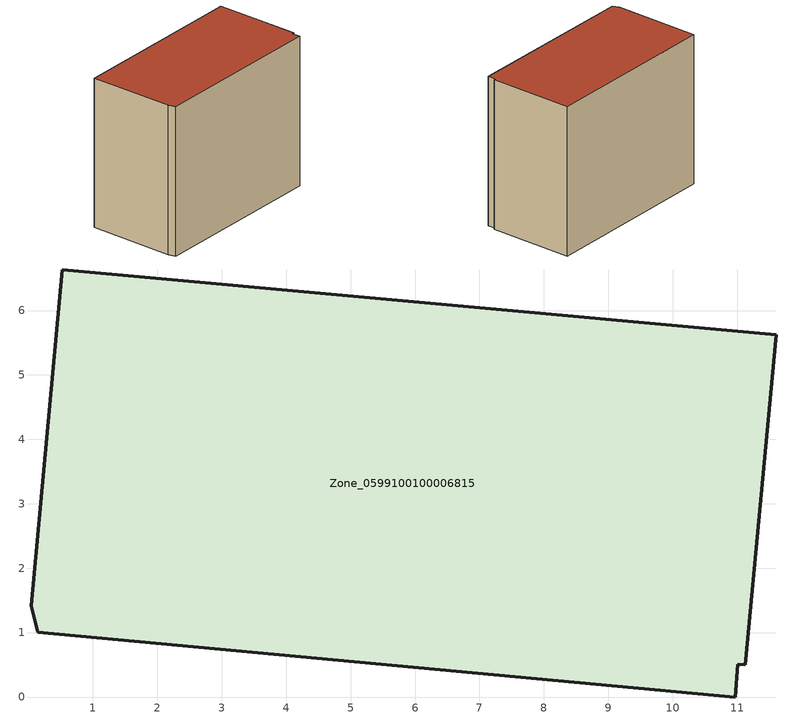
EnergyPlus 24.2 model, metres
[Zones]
Zone_0599100100006815
 floor ground (C_G): 0.14,1 0.04,1.42 0.52,6.63 11.61,5.62 11.13,0.5 11.01,0.51 10.97,0 z0
 wall outside (C_F): 11.01,0.51 11.13,0.5 11.61,5.62 0.52,6.63 0.04,1.42 0.14,1 10.97,0 11.01,0.51 z0:9.26
 roof outside (C_R): 0.04,1.42 0.14,1 10.97,0 11.01,0.51 11.13,0.5 11.61,5.62 0.52,6.63 z9.26
[BUILDING]
Pand.0599100100006815: North Axis=0; Terrain=City; Loads Convergence Tolerance Value=0.04; Temperature Convergence Tolerance Value=0.4; Solar Distribution=FullExterior; Maximum Number of Warmup Days=25; Minimum Number of Warmup Days=1
[Site:Location]
Rotterdam.The.Hague.AP_ZH_NLD Design_Conditions: Latitude=51.96; Longitude=4.45; Time Zone=1; Elevation=-4.5
[SITE:GROUNDTEMPERATURE:BUILDINGSURFACE]
18, 18, 18, 18, 18, 18, 18, 18, 18, 18, 18, 18
[MATERIAL] Thermal Absorptance=0.9; Solar Absorptance=0.7; Visible Absorptance=0.7
Name | Roughness | Thickness | Conductivity | Density | Specific Heat
G.TC.2015-2018 | MediumSmooth | 0.15 | 0.0428571 | 540 | 1210
F.TC.2015-2018 | Rough | 0.3 | 0.0666667 | 1920 | 840
R.TC.2015-2018 | MediumRough | 0.2 | 0.0333333 | 1500 | 1000
[CONSTRUCTION]
C_G: G.TC.2015-2018
C_F: F.TC.2015-2018
C_R: R.TC.2015-2018
[ZONE]
Zone_0599100100006815: Type=1; Multiplier=1; Ceiling Height=Autocalculate; Volume=Autocalculate; Floor Area=autocalculate; Part of Total Floor Area=Yes
[ZONEINFILTRATION:DESIGNFLOWRATE]
Infil_Zone_0599100100006815: Zone or ZoneList or Space or SpaceList=Zone_0599100100006815; Schedule=AlwaysOn; Design Flow Rate Calculation Method=Flow/Area; Flow Rate per Floor Area=0.0015; Constant Term Coefficient=1; Temperature Term Coefficient=0; Velocity Term Coefficient=0; Velocity Squared Term Coefficient=0
[HVACTEMPLATE:ZONE:IDEALLOADSAIRSYSTEM]
Zone_0599100100006815: Maximum Heating Supply Air Temperature=50; Minimum Cooling Supply Air Temperature=13; Maximum Heating Supply Air Humidity Ratio=0.0156; Minimum Cooling Supply Air Humidity Ratio=0.0077; Heating Limit=NoLimit; Cooling Limit=NoLimit; Dehumidification Control Type=ConstantSensibleHeatRatio; Cooling Sensible Heat Ratio=0.7; Dehumidification Setpoint=60; Humidification Control Type=None; Humidification Setpoint=30; Outdoor Air Method=None; Outdoor Air Flow Rate per Person=0.00944; Outdoor Air Flow Rate per Zone Floor Area=0; Outdoor Air Flow Rate per Zone=0; Demand Controlled Ventilation Type=None; Outdoor Air Economizer Type=NoEconomizer; Heat Recovery Type=None; Sensible Heat Recovery Effectiveness=0.7; Latent Heat Recovery Effectiveness=0.65
[ZONECONTROL:THERMOSTAT]
ThermostatControl_Zone_0599100100006815: Zone or ZoneList=Zone_0599100100006815; Control Type Schedule=DualSetpointControlType; Control 1=Thermostat_Zone_0599100100006815; Temperature Difference Between Cutout And Setpoint=0
[THERMOSTATSETPOINT:DUALSETPOINT]
Thermostat_Zone_0599100100006815: Heating Setpoint Temperature Schedule=HeatingSetpoint_Zone_0599100100006815; Cooling Setpoint Temperature Schedule=CoolingSetpoint_Zone_0599100100006815
[SCHEDULE:COMPACT]
HeatingSetpoint_Zone_0599100100006815: Through: 12/31, For: AllDays, Until: 24:00, 21
CoolingSetpoint_Zone_0599100100006815: Through: 12/31, For: AllDays, Until: 24:00, 24
DualSetpointControlType: Through: 12/31, For: AllDays, Until: 24:00, 4
AlwaysOn: Through: 12/31, For: AllDays, Until: 24:00, 1
